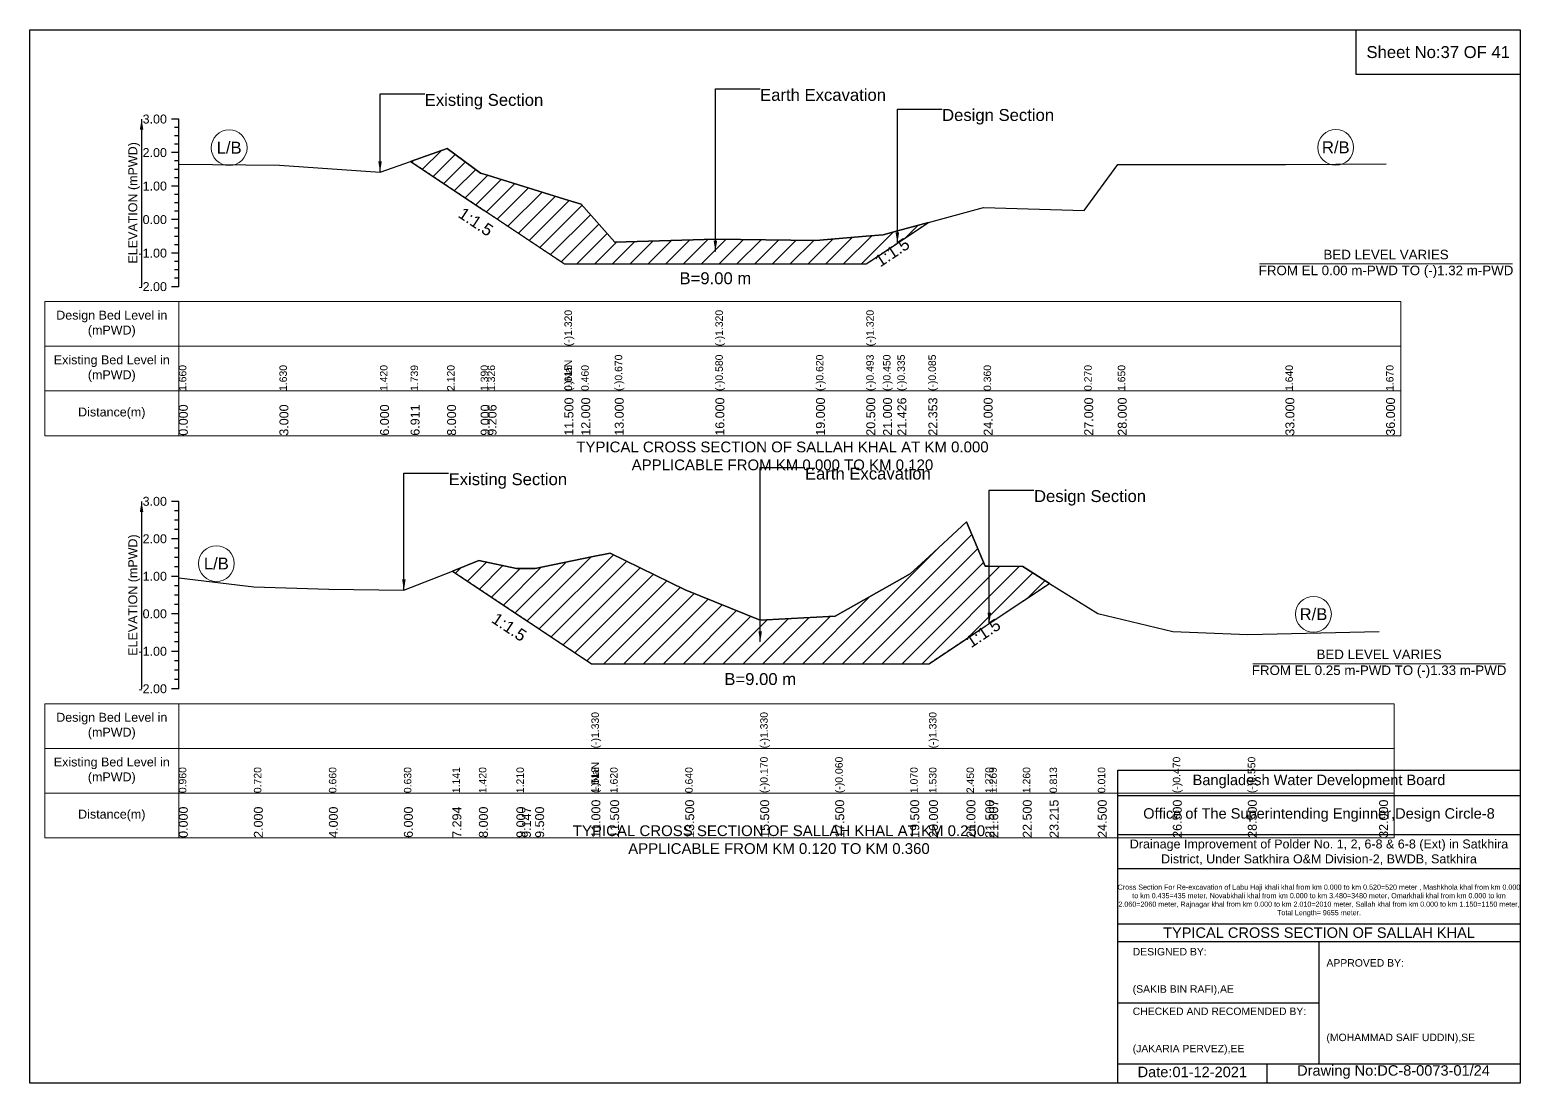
# Model space of a CAD drawing. Header units: inches. Extents: x 93000 to 506000, y -4242 to 0.
# Drawn here: x 460000 to 466000, y -4242 to 0 of the extents above; entities that cross this region are included whole.
import ezdxf

# ---------------------------------------------------------------- set-up
doc = ezdxf.new("R2010")
doc.units = ezdxf.units.IN
doc.header["$LTSCALE"] = 7
doc.header["$MEASUREMENT"] = 0
doc.linetypes.add('DASHED', pattern=[0.75, 0.5, -0.25])
for name, color, linetype, lineweight in [('Cross section Data Border', 7, 'Continuous', 9), ('Cross Section Labels', 7, 'Continuous', 9), ('Design_Bed_Level for Xsection', 7, 'DASHED', 25), ('Existing_Bed_Level for Xsection', 7, 'Continuous', 25), ('Long Section Labels', 7, 'Continuous', 9)]:
    doc.layers.add(name, color=color, linetype=linetype, lineweight=lineweight)
doc.styles.get("Standard").update_dxf_attribs({"font": 'arial.ttf'})
doc.dimstyles.get("Standard").update_dxf_attribs({"dimtxt": 0.18, "dimasz": 0.18, "dimexe": 0.18, "dimexo": 0.0625, "dimgap": 0.09, "dimtad": 0, "dimtih": 1, "dimtoh": 1, "dimdec": 4, "dimzin": 0, "dimdsep": 46, "dimtxsty": 'Standard', "dimcen": 0.09, "dimadec": 0, "dimazin": 0, "dimtfac": 1, "dimtdec": 4, "dimtofl": 0, "dimtmove": 0, "dimatfit": 3, "dimfxl": 1, "dimtolj": 1, "dimtzin": 0, "dimarcsym": 0})

msp = doc.modelspace()

# ---------------------------------------------------------------- hatches: boundary and pattern name
at = {"layer": 'Existing_Bed_Level for Xsection'}
h = msp.add_hatch(dxfattribs=at)
h.set_pattern_fill('ANSI31', color=256, scale=405, style=0)
h.paths.add_polyline_path([(461533, -529.8), (461680, -627.8), (461815, -717.8), (461842.8, -736.3), (462152.5, -942.8), (462220, -942.8), (462355, -942.8), (462760, -942.8), (463165, -942.8), (463367.5, -942.8), (463435, -897.8), (463492.6, -859.4), (463617.6, -776), (463492.6, -809.8), (463435, -825.3), (463367.5, -831), (463165, -848.2), (462760, -842.9), (462355, -855), (462220, -702.5), (462152.5, -681.5), (461842.8, -585.5), (461815, -576.9), (461680, -478.4)])
h = msp.add_hatch(dxfattribs=at)
h.set_pattern_fill('ANSI31', color=256, scale=453, style=0)
h.paths.add_polyline_path([(461701.3, -2179.7), (461808, -2250.8), (461959, -2351.4), (461981.2, -2366.2), (462034.5, -2401.8), (462261, -2552.8), (462336.5, -2552.8), (462638.5, -2552.8), (462940.5, -2552.8), (463242.5, -2552.8), (463544.5, -2552.8), (463620, -2552.8), (463771, -2452.1), (463846.5, -2401.8), (463862.7, -2391), (463997.5, -2301.1), (464105.4, -2229.2), (463997.5, -2161.7), (463862.7, -2160.3), (463846.5, -2160.2), (463771, -1982), (463620, -2120.9), (463544.5, -2190.4), (463242.5, -2361), (462940.5, -2377.6), (462638.5, -2255.3), (462336.5, -2107.3), (462261, -2122.8), (462034.5, -2169.2), (461981.2, -2169.2), (461959, -2169.2), (461808, -2137.5)])

# ---------------------------------------------------------------- linework, layer by layer
for points in [[(460000, 0), (466000, 0), (466000, -4242), (460000, -4242)], [(465340, 0), (466000, 0), (466000, -180), (465340, -180)]]:
    msp.add_lwpolyline(points, close=True)
for points in [[(464380, -4242), (464380, -2982), (466000, -2982)], [(464380, -3084), (466000, -3084)], [(464380, -3240), (466000, -3240)], [(464380, -3378), (466000, -3378)], [(464380, -3600), (466000, -3600)], [(464380, -3672), (466000, -3672)], [(465190, -3672), (465190, -4164)], [(464380, -3918), (465190, -3918)], [(464380, -4164), (466000, -4164)], [(464980, -4164), (464980, -4242)]]:
    msp.add_lwpolyline(points)
at = {"layer": 'Cross section Data Border'}
for points in [[(460060, -1094.5), (465520, -1094.5), (465520, -1634.5), (460060, -1634.5)], [(460060, -2713.9), (465492, -2713.9), (465492, -3253.9), (460060, -3253.9)]]:
    msp.add_lwpolyline(points, close=True, dxfattribs=at)
for points in [[(460600, -1094.5), (460600, -1634.5)], [(460060, -1274.5), (465520, -1274.5)], [(460060, -1454.5), (465520, -1454.5)], [(460600, -2713.9), (460600, -3253.9)], [(460060, -2893.9), (465492, -2893.9)], [(460060, -3073.9), (465492, -3073.9)]]:
    msp.add_lwpolyline(points, dxfattribs=at)
at = {"layer": 'Cross Section Labels'}
for points in [[(464951, -942.8), (465969, -942.8)], [(464923, -2552.8), (465941, -2552.8)]]:
    msp.add_lwpolyline(points, dxfattribs=at)
for centre in [(460802.5, -475), (465257.5, -473.6), (460751, -2149.6), (465167.8, -2353.5)]:
    msp.add_circle(centre, 72, dxfattribs=at)
at = {"layer": 'Design_Bed_Level for Xsection'}
for points in [[(461533, -529.8), (461842.8, -736.3), (462152.5, -942.8), (462760, -942.8), (463367.5, -942.8), (463492.6, -859.4), (463617.6, -776)], [(461701.3, -2179.7), (461981.2, -2366.2), (462261, -2552.8), (462940.5, -2552.8), (463620, -2552.8), (463862.7, -2391), (464105.4, -2229.2)]]:
    msp.add_lwpolyline(points, dxfattribs=at)
at = {"layer": 'Existing_Bed_Level for Xsection'}
for points in [[(460600, -359.6), (460570, -359.6)], [(460600, -1034.5), (460600, -899.5), (460600, -764.5), (460600, -629.5), (460600, -494.6), (460600, -359.6)], [(460600, -393.3), (460582, -393.3)], [(460600, -427.1), (460582, -427.1)], [(460600, -460.8), (460582, -460.8)], [(460600, -540.5), (461005, -544.5), (461410, -572.9), (461533, -529.8), (461680, -478.4), (461815, -576.9), (461842.8, -585.5), (462152.5, -681.5), (462152.5, -681.5), (462220, -702.5), (462355, -855), (462760, -842.9), (462760, -842.9), (463165, -848.2), (463367.5, -831), (463367.5, -831), (463435, -825.3), (463492.6, -809.8), (463617.6, -776), (463840, -716), (464245, -728.1), (464380, -541.8), (465055, -543.1), (465460, -539.1)], [(460600, -494.6), (460570, -494.6)], [(460600, -528.3), (460582, -528.3)], [(460600, -562), (460582, -562)], [(460600, -595.8), (460582, -595.8)], [(460600, -629.5), (460570, -629.5)], [(460600, -663.3), (460582, -663.3)], [(460600, -697), (460582, -697)], [(460600, -764.5), (460570, -764.5)], [(460600, -730.8), (460582, -730.8)], [(460600, -798.3), (460582, -798.3)], [(460600, -832), (460582, -832)], [(460600, -899.5), (460570, -899.5)], [(460600, -865.8), (460582, -865.8)], [(460600, -933.3), (460582, -933.3)], [(460600, -967), (460582, -967)], [(460600, -1000.8), (460582, -1000.8)], [(460600, -1034.5), (460570, -1034.5)], [(460600, -1899), (460570, -1899)], [(460600, -2653.9), (460600, -2502.9), (460600, -2351.9), (460600, -2200.9), (460600, -2049.9), (460600, -1899)], [(460600, -1936.7), (460582, -1936.7)], [(460600, -1974.5), (460582, -1974.5)], [(460600, -2012.2), (460582, -2012.2)], [(460600, -2207), (460902, -2243.2), (461204, -2252.3), (461506, -2256.8), (461701.3, -2179.7), (461808, -2137.5), (461959, -2169.2), (461981.2, -2169.2), (462034.5, -2169.2), (462261, -2122.8), (462261, -2122.8), (462336.5, -2107.3), (462638.5, -2255.3), (462940.5, -2377.6), (462940.5, -2377.6), (463242.5, -2361), (463544.5, -2190.4), (463620, -2120.9), (463620, -2120.9), (463771, -1982), (463846.5, -2160.2), (463862.7, -2160.3), (463997.5, -2161.7), (464105.4, -2229.2), (464299.5, -2350.4), (464601.5, -2422.9), (464903.5, -2435), (465432, -2422.9)], [(460600, -2049.9), (460570, -2049.9)], [(460600, -2087.7), (460582, -2087.7)], [(460600, -2125.4), (460582, -2125.4)], [(460600, -2200.9), (460570, -2200.9)], [(460600, -2163.2), (460582, -2163.2)], [(460600, -2238.7), (460582, -2238.7)], [(460600, -2276.4), (460582, -2276.4)], [(460600, -2314.2), (460582, -2314.2)], [(460600, -2351.9), (460570, -2351.9)], [(460600, -2389.7), (460582, -2389.7)], [(460600, -2427.4), (460582, -2427.4)], [(460600, -2502.9), (460570, -2502.9)], [(460600, -2465.2), (460582, -2465.2)], [(460600, -2540.7), (460582, -2540.7)], [(460600, -2578.4), (460582, -2578.4)], [(460600, -2616.2), (460582, -2616.2)], [(460600, -2653.9), (460570, -2653.9)]]:
    msp.add_lwpolyline(points, dxfattribs=at)
for points in [[(461533, -529.8), (461533, -529.8), (461680, -627.8), (461815, -717.8), (461842.8, -736.3), (462152.5, -942.8), (462152.5, -942.8), (462220, -942.8), (462355, -942.8), (462760, -942.8), (462760, -942.8), (463165, -942.8), (463367.5, -942.8), (463367.5, -942.8), (463435, -897.8), (463492.6, -859.4), (463617.6, -776), (463492.6, -809.8), (463435, -825.3), (463367.5, -831), (463367.5, -831), (463165, -848.2), (462760, -842.9), (462760, -842.9), (462355, -855), (462220, -702.5), (462152.5, -681.5), (462152.5, -681.5), (461842.8, -585.5), (461815, -576.9), (461680, -478.4), (461533, -529.8)], [(461701.3, -2179.7), (461808, -2250.8), (461959, -2351.4), (461981.2, -2366.2), (462034.5, -2401.8), (462261, -2552.8), (462261, -2552.8), (462336.5, -2552.8), (462638.5, -2552.8), (462940.5, -2552.8), (462940.5, -2552.8), (463242.5, -2552.8), (463544.5, -2552.8), (463620, -2552.8), (463620, -2552.8), (463771, -2452.1), (463846.5, -2401.8), (463862.7, -2391), (463997.5, -2301.1), (464105.4, -2229.2), (464105.4, -2229.2), (464105.4, -2229.2), (463997.5, -2161.7), (463862.7, -2160.3), (463846.5, -2160.2), (463771, -1982), (463620, -2120.9), (463620, -2120.9), (463544.5, -2190.4), (463242.5, -2361), (462940.5, -2377.6), (462940.5, -2377.6), (462638.5, -2255.3), (462336.5, -2107.3), (462261, -2122.8), (462261, -2122.8), (462034.5, -2169.2), (461981.2, -2169.2), (461959, -2169.2), (461808, -2137.5)]]:
    msp.add_lwpolyline(points, close=True, dxfattribs=at)

# ---------------------------------------------------------------- texts
at = {"attachment_point": 5}
for s, insert, char_height in [('Sheet No:37 OF 41', (465670, -90), 48), ('Bangladesh Water Development Board', (465190, -3027), 42), ('Office of The Superintending Enginner,Design Circle-8', (465190, -3162), 42)]:
    msp.add_mtext(s, dxfattribs=dict(at, insert=insert, char_height=char_height))
for s, insert, char_height, width, attachment_point in [('Drainage Improvement of Polder No. 1, 2, 6-8 & 6-8 (Ext) in Satkhira District, Under Satkhira O&M Division-2, BWDB, Satkhira', (465190, -3312), 36, 1680, 5), ('Cross Section For Re-excavation of Labu Haji khali khal from km 0.000 to km 0.520=520 meter , Mashkhola khal from km 0.000 to km 0.435=435 meter, Novabkhali khal from km 0.000 to km 3.480=3480 meter, Omarkhali khal from km 0.000 to km 2.060=2060 meter, Rajnagar khal from km 0.000 to km 2.010=2010 meter, Sallah khal from km 0.000 to km 1.150=1150 meter, Total Length= 9655 meter. ', (465190, -3507), 20.5611, 1620, 5), ('TYPICAL CROSS SECTION OF SALLAH KHAL', (465190, -3636), 42, 1680, 5), ('DESIGNED BY:^J^J^J(SAKIB BIN RAFI),AE', (464440, -3792), 30, 840, 4), ('APPROVED BY:^J^J^J^J^J^J(MOHAMMAD SAIF UDDIN),SE', (465220, -3912), 30, 840, 4), ('CHECKED AND RECOMENDED BY:^J^J^J(JAKARIA PERVEZ),EE', (464440, -4032), 30, 840, 4), ('Date:01-12-2021', (464680, -4197), 42, 840, 5), ('Drawing No:DC-8-0073-01/24', (465490, -4197), 42, 1320, 5)]:
    msp.add_mtext(s, dxfattribs=dict(insert=insert, char_height=char_height, width=width, attachment_point=attachment_point))
at = {"layer": 'Cross section Data Border', "char_height": 36, "width": 480, "attachment_point": 5}
for s, insert in [('Design Bed Level in (mPWD)', (460330, -1184.5)), ('Existing Bed Level in (mPWD)', (460330, -1364.5)), ('Distance(m)', (460330, -1544.5)), ('Design Bed Level in (mPWD)', (460330, -2803.9)), ('Existing Bed Level in (mPWD)', (460330, -2983.9)), ('Distance(m)', (460330, -3163.9))]:
    msp.add_mtext(s, dxfattribs=dict(at, insert=insert))
at = {"layer": 'Cross Section Labels'}
for s, insert, char_height, attachment_point in [('Earth Excavation', (462940, -238.1), 48, 1), ('Existing Section', (461590, -258.3), 48, 1), ('Design Section', (463672.6, -319.1), 48, 1), ('L/B', (460802.5, -475), 48, 5), ('R/B', (465257.5, -473.6), 48, 5), ('BED LEVEL VARIES ^JFROM EL 0.00 m-PWD TO (-)1.32 m-PWD', (465460, -942.8), 38.4, 5), ('B=9.00 m', (462760, -976.5), 48, 2), ('TYPICAL CROSS SECTION OF SALLAH KHAL AT KM 0.000^JAPPLICABLE FROM KM 0.000 TO KM 0.120', (463030, -1716.2), 43.2, 5), ('Existing Section', (461686, -1785.7), 48, 1), ('Earth Excavation', (463120.5, -1763), 48, 1), ('Design Section', (464042.7, -1853.7), 48, 1), ('L/B', (460751, -2149.6), 48, 5), ('R/B', (465167.8, -2353.5), 48, 5), ('BED LEVEL VARIES ^JFROM EL 0.25 m-PWD TO (-)1.33 m-PWD', (465432, -2552.8), 38.4, 5), ('B=9.00 m', (462940.5, -2590.5), 48, 2), ('TYPICAL CROSS SECTION OF SALLAH KHAL AT KM 0.250^JAPPLICABLE FROM KM 0.120 TO KM 0.360', (463016, -3261.5), 43.2, 5)]:
    msp.add_mtext(s, dxfattribs=dict(at, insert=insert, char_height=char_height, attachment_point=attachment_point))
at = {"layer": 'Cross Section Labels', "char_height": 48, "attachment_point": 2}
for insert, rotation in [((461809, -753.1), 326.30993), ((463458.8, -876.2), 33.69007), ((461943.4, -2385.1), 326.30993), ((463825, -2409.8), 33.69007)]:
    msp.add_mtext('1:1.5', dxfattribs=dict(at, insert=insert, rotation=rotation))
at = {"layer": 'Existing_Bed_Level for Xsection', "char_height": 36, "attachment_point": 6}
for s, insert in [('3.00', (460552, -359.6)), ('2.00', (460552, -494.6)), ('1.00', (460552, -629.5)), ('0.00', (460552, -764.5)), ('-1.00', (460552, -899.5)), ('-2.00', (460552, -1034.5)), ('3.00', (460552, -1899)), ('2.00', (460552, -2049.9)), ('1.00', (460552, -2200.9)), ('0.00', (460552, -2351.9)), ('-1.00', (460552, -2502.9)), ('-2.00', (460552, -2653.9))]:
    msp.add_mtext(s, dxfattribs=dict(at, insert=insert))
at = {"layer": 'Existing_Bed_Level for Xsection', "char_height": 36, "attachment_point": 5, "rotation": 90}
for insert in [(460420, -697), (460420, -2276.4)]:
    msp.add_mtext('ELEVATION (mPWD)', dxfattribs=dict(at, insert=insert))
at = {"layer": 'Long Section Labels', "attachment_point": 1, "rotation": 90}
for s, insert, char_height in [('(-)1.320', (462152.5, -1274.5), 30), ('(-)1.320', (462760, -1274.5), 30), ('(-)1.320', (463367.5, -1274.5), 30), ('(-)0.670', (462355, -1454.5), 30), ('(-)0.580', (462760, -1454.5), 30), ('(-)0.580', (462760, -1454.5), 30), ('(-)0.580', (462760, -1454.5), 30), ('(-)0.620', (463165, -1454.5), 30), ('(-)0.493', (463367.5, -1454.5), 30), ('(-)0.493', (463367.5, -1454.5), 30), ('(-)0.450', (463435, -1454.5), 30), ('(-)0.335', (463492.6, -1454.5), 30), ('(-)0.085', (463617.6, -1454.5), 30), ('1.660', (460600, -1454.5), 30), ('1.630', (461005, -1454.5), 30), ('1.420', (461410, -1454.5), 30), ('1.739', (461533, -1454.5), 30), ('2.120', (461680, -1454.5), 30), ('1.390', (461815, -1454.5), 30), ('1.326', (461842.8, -1454.5), 30), ('(-)NaN', (462152.5, -1454.5), 30), ('(-)NaN', (462152.5, -1454.5), 30), ('0.615', (462152.5, -1454.5), 30), ('0.615', (462152.5, -1454.5), 30), ('0.460', (462220, -1454.5), 30), ('0.360', (463840, -1454.5), 30), ('0.270', (464245, -1454.5), 30), ('1.650', (464380, -1454.5), 30), ('1.640', (465055, -1454.5), 30), ('1.670', (465460, -1454.5), 30), ('11.500', (462152.5, -1634.5), 36), ('11.500', (462152.5, -1634.5), 36), ('11.500', (462152.5, -1634.5), 36), ('12.000', (462220, -1634.5), 36), ('13.000', (462355, -1634.5), 36), ('16.000', (462760, -1634.5), 36), ('16.000', (462760, -1634.5), 36), ('16.000', (462760, -1634.5), 36), ('19.000', (463165, -1634.5), 36), ('20.500', (463367.5, -1634.5), 36), ('20.500', (463367.5, -1634.5), 36), ('20.500', (463367.5, -1634.5), 36), ('21.000', (463435, -1634.5), 36), ('21.426', (463492.6, -1634.5), 36), ('22.353', (463617.6, -1634.5), 36), ('24.000', (463840, -1634.5), 36), ('27.000', (464245, -1634.5), 36), ('28.000', (464380, -1634.5), 36), ('33.000', (465055, -1634.5), 36), ('36.000', (465460, -1634.5), 36), ('0.000', (460600, -1634.5), 36), ('3.000', (461005, -1634.5), 36), ('6.000', (461410, -1634.5), 36), ('6.911', (461533, -1634.5), 36), ('8.000', (461680, -1634.5), 36), ('9.000', (461815, -1634.5), 36), ('9.206', (461842.8, -1634.5), 36), ('(-)1.330', (462261, -2893.9), 30), ('(-)1.330', (462940.5, -2893.9), 30), ('(-)1.330', (463620, -2893.9), 30), ('(-)0.170', (462940.5, -3073.9), 30), ('(-)0.170', (462940.5, -3073.9), 30), ('(-)0.170', (462940.5, -3073.9), 30), ('(-)0.060', (463242.5, -3073.9), 30), ('(-)0.470', (464601.5, -3073.9), 30), ('(-)0.470', (464601.5, -3073.9), 30), ('(-)0.550', (464903.5, -3073.9), 30), ('0.960', (460600, -3073.9), 30), ('0.720', (460902, -3073.9), 30), ('0.660', (461204, -3073.9), 30), ('0.630', (461506, -3073.9), 30), ('1.141', (461701.3, -3073.9), 30), ('1.420', (461808, -3073.9), 30), ('1.210', (461959, -3073.9), 30), ('1.210', (461959, -3073.9), 30), ('1.210', (461959, -3073.9), 30), ('(-)NaN', (462261, -3073.9), 30), ('(-)NaN', (462261, -3073.9), 30), ('1.518', (462261, -3073.9), 30), ('1.518', (462261, -3073.9), 30), ('1.620', (462336.5, -3073.9), 30), ('0.640', (462638.5, -3073.9), 30), ('1.070', (463544.5, -3073.9), 30), ('1.530', (463620, -3073.9), 30), ('1.530', (463620, -3073.9), 30), ('2.450', (463771, -3073.9), 30), ('1.270', (463846.5, -3073.9), 30), ('1.269', (463862.7, -3073.9), 30), ('1.260', (463997.5, -3073.9), 30), ('0.813', (464105.4, -3073.9), 30), ('0.010', (464299.5, -3073.9), 30), ('11.000', (462261, -3253.9), 36), ('11.000', (462261, -3253.9), 36), ('11.000', (462261, -3253.9), 36), ('11.500', (462336.5, -3253.9), 36), ('13.500', (462638.5, -3253.9), 36), ('15.500', (462940.5, -3253.9), 36), ('15.500', (462940.5, -3253.9), 36), ('15.500', (462940.5, -3253.9), 36), ('17.500', (463242.5, -3253.9), 36), ('19.500', (463544.5, -3253.9), 36), ('20.000', (463620, -3253.9), 36), ('20.000', (463620, -3253.9), 36), ('20.000', (463620, -3253.9), 36), ('21.000', (463771, -3253.9), 36), ('21.500', (463846.5, -3253.9), 36), ('21.607', (463862.7, -3253.9), 36), ('22.500', (463997.5, -3253.9), 36), ('23.215', (464105.4, -3253.9), 36), ('24.500', (464299.5, -3253.9), 36), ('26.500', (464601.5, -3253.9), 36), ('28.500', (464903.5, -3253.9), 36), ('32.000', (465432, -3253.9), 36), ('0.000', (460600, -3253.9), 36), ('2.000', (460902, -3253.9), 36), ('4.000', (461204, -3253.9), 36), ('6.000', (461506, -3253.9), 36), ('7.294', (461701.3, -3253.9), 36), ('8.000', (461808, -3253.9), 36), ('9.000', (461959, -3253.9), 36), ('9.147', (461981.2, -3253.9), 36), ('9.500', (462034.5, -3253.9), 36)]:
    msp.add_mtext(s, dxfattribs=dict(at, insert=insert, char_height=char_height))

# ---------------------------------------------------------------- leaders
at = {"layer": 'Cross Section Labels', "annotation_type": 0, "has_hookline": 1, "hookline_direction": 0}
for points, text_width in [([(462760, -892.8), (462760, -238.1), (462939.9, -238.1)], 497), ([(461410, -572.9), (461410, -258.3), (461589.9, -258.3)], 467.2), ([(463492.6, -859.4), (463492.6, -319.1), (463672.5, -319.1)], 441.2), ([(461506, -2256.8), (461506, -1785.7), (461685.9, -1785.7)], 467.2), ([(462940.5, -2465.2), (462940.5, -1763), (463120.4, -1763)], 497), ([(463862.7, -2391), (463862.7, -1853.7), (464042.6, -1853.7)], 441.2)]:
    msp.add_leader(points, dimstyle='Standard', override={"dimasz": 43.2}, dxfattribs=dict(at, text_width=text_width))
at = {"layer": 'Existing_Bed_Level for Xsection'}
for points in [[(460450, -359.6), (460450, -1034.5)], [(460450, -1899), (460450, -2653.9)]]:
    msp.add_leader(points, dimstyle='Standard', override={"dimasz": 43.2}, dxfattribs=at)

doc.saveas('drawing.dxf')
